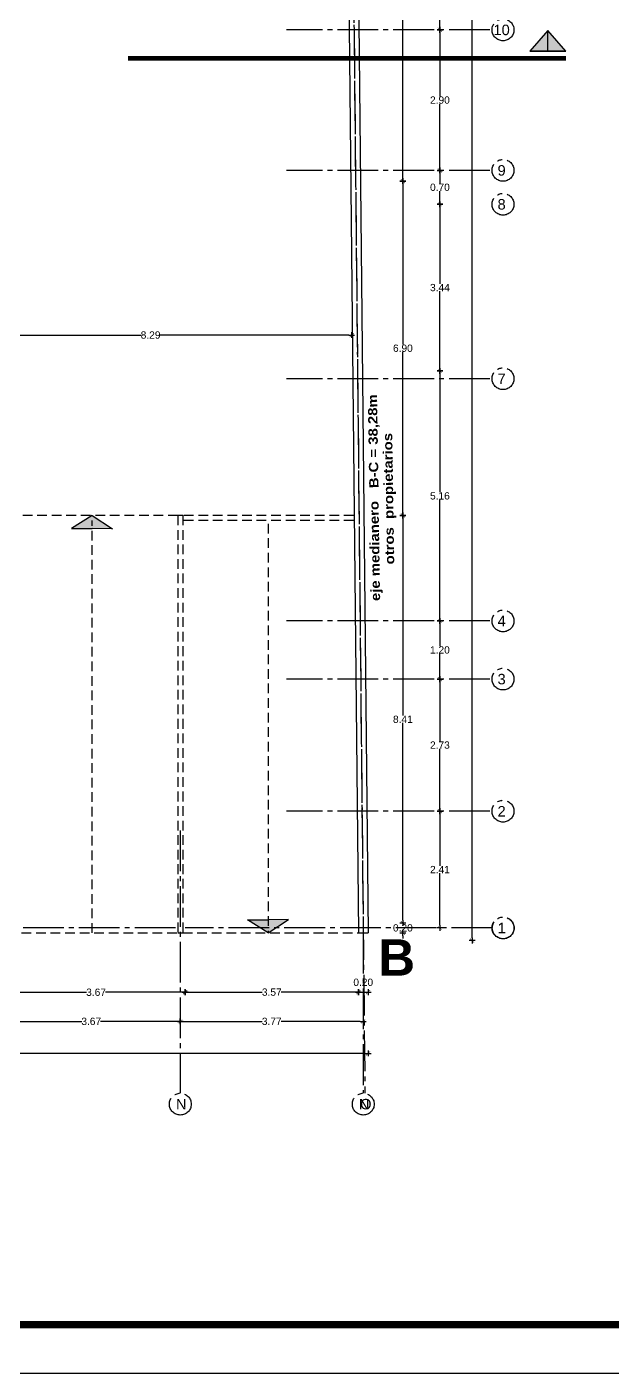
# Model space of a CAD drawing. Header units: millimetres. Extents: x 1217 to 2428, y 234 to 644.
# Drawn here: x 2372.79 to 2384.86, y 392.44 to 420.23 of the extents above; entities that cross this region are included whole.
import ezdxf

# ---------------------------------------------------------------- set-up
doc = ezdxf.new("R2010")
doc.units = ezdxf.units.MM
for name, pattern in [('ACAD_ISO04W100', [30, 24, -3, 0, -3]), ('DASHDOTX2', [0.84, 0.4, -0.2, 0.04, -0.2]), ('HIDDEN', [0.375, 0.25, -0.125])]:
    doc.linetypes.add(name, pattern=pattern)
doc.layers.get('0').update_dxf_attribs({"lineweight": 5})
for name, color, linetype in [('0.1', 251, 'Continuous'), ('COTAS', 252, 'Continuous'), ('COTAS INTERIORES', 3, 'Continuous'), ('Ejes', 8, 'Continuous'), ('Muebles', 8, 'Continuous'), ('MURO', 5, 'Continuous'), ('Textos', 2, 'Continuous')]:
    doc.layers.add(name, color=color, linetype=linetype)
doc.styles.add('DIM000', font='')
doc.styles.add('INTERARQ', font='arial.ttf')
doc.styles.get("Standard").update_dxf_attribs({"font": 'arial.ttf'})
doc.styles.get('DIM000').set_extended_font_data('Arial Black')
doc.dimstyles.new('ESCALA_1-50', dxfattribs={"dimtxt": 0.15, "dimasz": 0.06, "dimexe": 0.18, "dimexo": 0.0625, "dimgap": 0, "dimtad": 0, "dimtih": 1, "dimtoh": 1, "dimzin": 0, "dimdsep": 46, "dimtxsty": 'INTERARQ', "dimblk": 'DIMTICK', "dimcen": 0, "dimse1": 1, "dimse2": 1, "dimclrd": 256, "dimclre": 1, "dimclrt": 2, "dimadec": 0, "dimazin": 0, "dimtfac": 4.5, "dimtofl": 0, "dimtmove": 2, "dimatfit": 3, "dimldrblk": 'DIMTICK', "dimfxl": 1, "dimtolj": 1, "dimtzin": 0, "dimarcsym": 0})

# ---------------------------------------------------------------- blocks, each defined once
blk = doc.blocks.new('DIMTICK')
at = {"color": 1}
for p, q in [((-1, 0), (1, 0)), ((0, 1), (0, -1))]:
    blk.add_line(p, q, dxfattribs=at)
at = {"color": 3, "const_width": 0.141}
blk.add_lwpolyline([(0.71, 0.71), (-0.71, -0.71)], dxfattribs=at)
blk = doc.blocks.new('*D1075')
at = {"layer": 'COTAS INTERIORES', "lineweight": -2, "ltscale": 3, "transparency": 16777216}
for p, q in [((2371.255, 413.866), (2375.146, 413.866)), ((2379.427, 413.866), (2375.536, 413.866))]:
    blk.add_line(p, q, dxfattribs=at)
at = {"layer": 'Defpoints', "color": 0, "ltscale": 3, "transparency": 16777216}
for p in [(2371.195, 413.866, 0), (2379.487, 413.866, 0), (2379.487, 413.866)]:
    blk.add_point(p, dxfattribs=at)
at = {"layer": 'COTAS INTERIORES', "lineweight": -2, "ltscale": 3, "transparency": 16777216, "xscale": 0.06, "yscale": 0.06, "zscale": 0.06, "rotation": 180}
blk.add_blockref('DIMTICK', (2371.195, 413.866), dxfattribs=at)
at = {"layer": 'COTAS INTERIORES', "lineweight": -2, "ltscale": 3, "transparency": 16777216, "xscale": 0.06, "yscale": 0.06, "zscale": 0.06}
blk.add_blockref('DIMTICK', (2379.487, 413.866), dxfattribs=at)
at = {"layer": 'COTAS INTERIORES', "color": 2, "ltscale": 3, "transparency": 16777216, "insert": (2375.341, 413.866), "char_height": 0.15, "attachment_point": 5, "style": 'INTERARQ'}
blk.add_mtext('\\A1;8.29', dxfattribs=at)
blk = doc.blocks.new('*D1122')
at = {"layer": 'COTAS', "lineweight": -2, "ltscale": 3, "transparency": 16777216}
for p, q in [((2372.44, 400.301), (2374.022, 400.301)), ((2375.993, 400.301), (2374.411, 400.301))]:
    blk.add_line(p, q, dxfattribs=at)
at = {"layer": 'Defpoints', "color": 0, "ltscale": 3, "transparency": 16777216}
for p in [(2372.38, 401.689), (2376.053, 401.529, 0), (2376.053, 400.301)]:
    blk.add_point(p, dxfattribs=at)
at = {"layer": 'COTAS', "lineweight": -2, "ltscale": 3, "transparency": 16777216, "xscale": 0.06, "yscale": 0.06, "zscale": 0.06, "rotation": 180}
blk.add_blockref('DIMTICK', (2372.38, 400.301), dxfattribs=at)
at = {"layer": 'COTAS', "lineweight": -2, "ltscale": 3, "transparency": 16777216, "xscale": 0.06, "yscale": 0.06, "zscale": 0.06}
blk.add_blockref('DIMTICK', (2376.053, 400.301), dxfattribs=at)
at = {"layer": 'COTAS', "color": 2, "ltscale": 3, "transparency": 16777216, "insert": (2374.217, 400.301), "char_height": 0.15, "attachment_point": 5, "style": 'INTERARQ'}
blk.add_mtext('\\A1;3.67', dxfattribs=at)
blk = doc.blocks.new('*D1123')
at = {"layer": 'COTAS', "lineweight": -2, "ltscale": 3, "transparency": 16777216}
for p, q in [((2376.113, 400.303), (2377.645, 400.303)), ((2379.566, 400.303), (2378.035, 400.303))]:
    blk.add_line(p, q, dxfattribs=at)
at = {"layer": 'Defpoints', "color": 0, "ltscale": 3, "transparency": 16777216}
for p in [(2376.053, 401.529), (2379.626, 401.529, 0), (2379.626, 400.303)]:
    blk.add_point(p, dxfattribs=at)
at = {"layer": 'COTAS', "lineweight": -2, "ltscale": 3, "transparency": 16777216, "xscale": 0.06, "yscale": 0.06, "zscale": 0.06, "rotation": 180}
blk.add_blockref('DIMTICK', (2376.053, 400.303), dxfattribs=at)
at = {"layer": 'COTAS', "lineweight": -2, "ltscale": 3, "transparency": 16777216, "xscale": 0.06, "yscale": 0.06, "zscale": 0.06}
blk.add_blockref('DIMTICK', (2379.626, 400.303), dxfattribs=at)
at = {"layer": 'COTAS', "color": 2, "ltscale": 3, "transparency": 16777216, "insert": (2377.84, 400.303), "char_height": 0.15, "attachment_point": 5, "style": 'INTERARQ'}
blk.add_mtext('\\A1;3.57', dxfattribs=at)
blk = doc.blocks.new('*D1124')
at = {"layer": 'COTAS', "lineweight": -2, "ltscale": 3, "transparency": 16777216}
blk.add_line((2379.686, 400.303), (2379.766, 400.303), dxfattribs=at)
at = {"layer": 'Defpoints', "color": 0, "ltscale": 3, "transparency": 16777216}
for p in [(2379.626, 401.529, 0), (2379.826, 401.529), (2379.826, 400.303)]:
    blk.add_point(p, dxfattribs=at)
at = {"layer": 'COTAS', "lineweight": -2, "ltscale": 3, "transparency": 16777216, "xscale": 0.06, "yscale": 0.06, "zscale": 0.06, "rotation": 180}
blk.add_blockref('DIMTICK', (2379.626, 400.303), dxfattribs=at)
at = {"layer": 'COTAS', "lineweight": -2, "ltscale": 3, "transparency": 16777216, "xscale": 0.06, "yscale": 0.06, "zscale": 0.06}
blk.add_blockref('DIMTICK', (2379.826, 400.303), dxfattribs=at)
at = {"layer": 'COTAS', "color": 2, "ltscale": 3, "transparency": 16777216, "insert": (2379.726, 400.506), "char_height": 0.15, "attachment_point": 5, "style": 'INTERARQ'}
blk.add_mtext('\\A1;0.20', dxfattribs=at)
blk = doc.blocks.new('*D1266')
at = {"layer": 'COTAS', "lineweight": -2, "ltscale": 3, "transparency": 16777216}
for p, q in [((2372.34, 399.7), (2373.922, 399.7)), ((2375.893, 399.7), (2374.311, 399.7))]:
    blk.add_line(p, q, dxfattribs=at)
at = {"layer": 'Defpoints', "color": 0, "ltscale": 3, "transparency": 16777216}
for p in [(2372.28, 401.789), (2375.953, 401.599, 0), (2375.953, 399.7)]:
    blk.add_point(p, dxfattribs=at)
at = {"layer": 'COTAS', "lineweight": -2, "ltscale": 3, "transparency": 16777216, "xscale": 0.06, "yscale": 0.06, "zscale": 0.06, "rotation": 180}
blk.add_blockref('DIMTICK', (2372.28, 399.7), dxfattribs=at)
at = {"layer": 'COTAS', "lineweight": -2, "ltscale": 3, "transparency": 16777216, "xscale": 0.06, "yscale": 0.06, "zscale": 0.06}
blk.add_blockref('DIMTICK', (2375.953, 399.7), dxfattribs=at)
at = {"layer": 'COTAS', "color": 2, "ltscale": 3, "transparency": 16777216, "insert": (2374.117, 399.7), "char_height": 0.15, "attachment_point": 5, "style": 'INTERARQ'}
blk.add_mtext('\\A1;3.67', dxfattribs=at)
blk = doc.blocks.new('*D1267')
at = {"layer": 'COTAS', "lineweight": -2, "ltscale": 3, "transparency": 16777216}
for p, q in [((2376.013, 399.7), (2377.645, 399.7)), ((2379.665, 399.7), (2378.034, 399.7))]:
    blk.add_line(p, q, dxfattribs=at)
at = {"layer": 'Defpoints', "color": 0, "ltscale": 3, "transparency": 16777216}
for p in [(2375.953, 401.599, 0), (2379.725, 401.629), (2379.725, 399.7)]:
    blk.add_point(p, dxfattribs=at)
at = {"layer": 'COTAS', "lineweight": -2, "ltscale": 3, "transparency": 16777216, "xscale": 0.06, "yscale": 0.06, "zscale": 0.06, "rotation": 180}
blk.add_blockref('DIMTICK', (2375.953, 399.7), dxfattribs=at)
at = {"layer": 'COTAS', "lineweight": -2, "ltscale": 3, "transparency": 16777216, "xscale": 0.06, "yscale": 0.06, "zscale": 0.06}
blk.add_blockref('DIMTICK', (2379.725, 399.7), dxfattribs=at)
at = {"layer": 'COTAS', "color": 2, "ltscale": 3, "transparency": 16777216, "insert": (2377.839, 399.7), "char_height": 0.15, "attachment_point": 5, "style": 'INTERARQ'}
blk.add_mtext('\\A1;3.77', dxfattribs=at)
blk = doc.blocks.new('*D1129')
at = {"layer": 'COTAS', "lineweight": -2, "ltscale": 3, "transparency": 16777216}
for p, q in [((2348.106, 399.04), (2363.683, 399.04)), ((2379.766, 399.04), (2364.189, 399.04))]:
    blk.add_line(p, q, dxfattribs=at)
at = {"layer": 'Defpoints', "color": 0, "ltscale": 3, "transparency": 16777216}
for p in [(2348.046, 401.529, 0), (2379.826, 401.529, 0), (2379.826, 399.04)]:
    blk.add_point(p, dxfattribs=at)
at = {"layer": 'COTAS', "lineweight": -2, "ltscale": 3, "transparency": 16777216, "xscale": 0.06, "yscale": 0.06, "zscale": 0.06, "rotation": 180}
blk.add_blockref('DIMTICK', (2348.046, 399.04), dxfattribs=at)
at = {"layer": 'COTAS', "lineweight": -2, "ltscale": 3, "transparency": 16777216, "xscale": 0.06, "yscale": 0.06, "zscale": 0.06}
blk.add_blockref('DIMTICK', (2379.826, 399.04), dxfattribs=at)
at = {"layer": 'COTAS', "color": 2, "ltscale": 3, "transparency": 16777216, "insert": (2363.936, 399.04), "char_height": 0.15, "attachment_point": 5, "style": 'INTERARQ'}
blk.add_mtext('\\A1;31.78', dxfattribs=at)
blk = doc.blocks.new('*D1139')
at = {"layer": 'COTAS', "lineweight": -2, "ltscale": 3, "transparency": 16777216}
for p, q in [((2380.543, 401.789), (2380.543, 401.849)), ((2380.543, 401.469), (2380.543, 401.409))]:
    blk.add_line(p, q, dxfattribs=at)
at = {"layer": 'Defpoints', "color": 0, "ltscale": 3, "transparency": 16777216}
for p in [(2375.6, 401.729, 0), (2375.8, 401.529, 0), (2380.543, 401.729)]:
    blk.add_point(p, dxfattribs=at)
at = {"layer": 'COTAS', "lineweight": -2, "ltscale": 3, "transparency": 16777216, "xscale": 0.06, "yscale": 0.06, "zscale": 0.06}
for p, rotation in [((2380.543, 401.729), 270), ((2380.543, 401.529), 90)]:
    blk.add_blockref('DIMTICK', p, dxfattribs=dict(at, rotation=rotation))
at = {"layer": 'COTAS', "color": 2, "ltscale": 3, "transparency": 16777216, "insert": (2380.543, 401.629), "char_height": 0.15, "attachment_point": 5, "style": 'INTERARQ'}
blk.add_mtext('\\A1;0.20', dxfattribs=at)
blk = doc.blocks.new('*D1140')
at = {"layer": 'COTAS', "lineweight": -2, "ltscale": 3, "transparency": 16777216}
for p, q in [((2380.543, 410.082), (2380.543, 406.012)), ((2380.543, 401.789), (2380.543, 405.859))]:
    blk.add_line(p, q, dxfattribs=at)
at = {"layer": 'Defpoints', "color": 0, "ltscale": 3, "transparency": 16777216}
for p in [(2379.286, 410.142), (2380.543, 410.142), (2375.6, 401.729, 0)]:
    blk.add_point(p, dxfattribs=at)
at = {"layer": 'COTAS', "lineweight": -2, "ltscale": 3, "transparency": 16777216, "xscale": 0.06, "yscale": 0.06, "zscale": 0.06}
for p, rotation in [((2380.543, 410.142), 90), ((2380.543, 401.729), 270)]:
    blk.add_blockref('DIMTICK', p, dxfattribs=dict(at, rotation=rotation))
at = {"layer": 'COTAS', "color": 2, "ltscale": 3, "transparency": 16777216, "insert": (2380.543, 405.935), "char_height": 0.15, "attachment_point": 5, "style": 'INTERARQ'}
blk.add_mtext('\\A1;8.41', dxfattribs=at)
blk = doc.blocks.new('*D1141')
at = {"layer": 'COTAS', "lineweight": -2, "ltscale": 3, "transparency": 16777216}
for p, q in [((2380.543, 416.986), (2380.543, 413.67)), ((2380.543, 410.202), (2380.543, 413.517))]:
    blk.add_line(p, q, dxfattribs=at)
at = {"layer": 'Defpoints', "color": 0, "ltscale": 3, "transparency": 16777216}
for p in [(2379.163, 417.046, 0), (2380.543, 417.046), (2379.286, 410.142)]:
    blk.add_point(p, dxfattribs=at)
at = {"layer": 'COTAS', "lineweight": -2, "ltscale": 3, "transparency": 16777216, "xscale": 0.06, "yscale": 0.06, "zscale": 0.06}
for p, rotation in [((2380.543, 417.046), 90), ((2380.543, 410.142), 270)]:
    blk.add_blockref('DIMTICK', p, dxfattribs=dict(at, rotation=rotation))
at = {"layer": 'COTAS', "color": 2, "ltscale": 3, "transparency": 16777216, "insert": (2380.543, 413.594), "char_height": 0.15, "attachment_point": 5, "style": 'INTERARQ'}
blk.add_mtext('\\A1;6.90', dxfattribs=at)
blk = doc.blocks.new('*D1142')
at = {"layer": 'COTAS', "lineweight": -2, "ltscale": 3, "transparency": 16777216}
for p, q in [((2380.543, 436.986), (2380.543, 427.123)), ((2380.543, 417.106), (2380.543, 426.969))]:
    blk.add_line(p, q, dxfattribs=at)
at = {"layer": 'Defpoints', "color": 0, "ltscale": 3, "transparency": 16777216}
for p in [(2378.739, 437.046, 0), (2380.543, 437.046), (2379.163, 417.046, 0)]:
    blk.add_point(p, dxfattribs=at)
at = {"layer": 'COTAS', "lineweight": -2, "ltscale": 3, "transparency": 16777216, "xscale": 0.06, "yscale": 0.06, "zscale": 0.06}
for p, rotation in [((2380.543, 437.046), 90), ((2380.543, 417.046), 270)]:
    blk.add_blockref('DIMTICK', p, dxfattribs=dict(at, rotation=rotation))
at = {"layer": 'COTAS', "color": 2, "ltscale": 3, "transparency": 16777216, "insert": (2380.543, 427.046), "char_height": 0.15, "attachment_point": 5, "style": 'INTERARQ'}
blk.add_mtext('\\A1;20.00', dxfattribs=at)
blk = doc.blocks.new('*D1145')
at = {"layer": 'COTAS', "lineweight": -2, "ltscale": 3, "transparency": 16777216}
for p, q in [((2381.307, 403.979), (2381.307, 402.909)), ((2381.307, 401.689), (2381.307, 402.758))]:
    blk.add_line(p, q, dxfattribs=at)
at = {"layer": 'Defpoints', "color": 0, "ltscale": 3, "transparency": 16777216}
for p in [(2379.799, 404.039, 0), (2381.307, 404.039), (2380.479, 401.629, 0)]:
    blk.add_point(p, dxfattribs=at)
at = {"layer": 'COTAS', "lineweight": -2, "ltscale": 3, "transparency": 16777216, "xscale": 0.06, "yscale": 0.06, "zscale": 0.06}
for p, rotation in [((2381.307, 404.039), 90), ((2381.307, 401.629), 270)]:
    blk.add_blockref('DIMTICK', p, dxfattribs=dict(at, rotation=rotation))
at = {"layer": 'COTAS', "color": 2, "ltscale": 3, "transparency": 16777216, "insert": (2381.307, 402.834), "char_height": 0.15, "attachment_point": 5, "style": 'INTERARQ'}
blk.add_mtext('\\A1;2.41', dxfattribs=at)
blk = doc.blocks.new('*D1146')
at = {"layer": 'COTAS', "lineweight": -2, "ltscale": 3, "transparency": 16777216}
for p, q in [((2381.307, 406.705), (2381.307, 405.479)), ((2381.307, 404.099), (2381.307, 405.325))]:
    blk.add_line(p, q, dxfattribs=at)
at = {"layer": 'Defpoints', "color": 0, "ltscale": 3, "transparency": 16777216}
for p in [(2379.773, 406.765, 0), (2381.307, 406.765), (2379.799, 404.039, 0)]:
    blk.add_point(p, dxfattribs=at)
at = {"layer": 'COTAS', "lineweight": -2, "ltscale": 3, "transparency": 16777216, "xscale": 0.06, "yscale": 0.06, "zscale": 0.06}
for p, rotation in [((2381.307, 406.765), 90), ((2381.307, 404.039), 270)]:
    blk.add_blockref('DIMTICK', p, dxfattribs=dict(at, rotation=rotation))
at = {"layer": 'COTAS', "color": 2, "ltscale": 3, "transparency": 16777216, "insert": (2381.307, 405.402), "char_height": 0.15, "attachment_point": 5, "style": 'INTERARQ'}
blk.add_mtext('\\A1;2.73', dxfattribs=at)
blk = doc.blocks.new('*D1147')
at = {"layer": 'COTAS', "lineweight": -2, "ltscale": 3, "transparency": 16777216}
for p, q in [((2381.307, 407.906), (2381.307, 407.442)), ((2381.307, 406.825), (2381.307, 407.289))]:
    blk.add_line(p, q, dxfattribs=at)
at = {"layer": 'Defpoints', "color": 0, "ltscale": 3, "transparency": 16777216}
for p in [(2379.761, 407.966, 0), (2381.307, 407.966), (2379.773, 406.765, 0)]:
    blk.add_point(p, dxfattribs=at)
at = {"layer": 'COTAS', "lineweight": -2, "ltscale": 3, "transparency": 16777216, "xscale": 0.06, "yscale": 0.06, "zscale": 0.06}
for p, rotation in [((2381.307, 407.966), 90), ((2381.307, 406.765), 270)]:
    blk.add_blockref('DIMTICK', p, dxfattribs=dict(at, rotation=rotation))
at = {"layer": 'COTAS', "color": 2, "ltscale": 3, "transparency": 16777216, "insert": (2381.307, 407.366), "char_height": 0.15, "attachment_point": 5, "style": 'INTERARQ'}
blk.add_mtext('\\A1;1.20', dxfattribs=at)
blk = doc.blocks.new('*D1148')
at = {"layer": 'COTAS', "lineweight": -2, "ltscale": 3, "transparency": 16777216}
for p, q in [((2381.307, 413.066), (2381.307, 410.622)), ((2381.307, 408.026), (2381.307, 410.469))]:
    blk.add_line(p, q, dxfattribs=at)
at = {"layer": 'Defpoints', "color": 0, "ltscale": 3, "transparency": 16777216}
for p in [(2379.708, 413.126), (2381.307, 413.126), (2379.761, 407.966, 0)]:
    blk.add_point(p, dxfattribs=at)
at = {"layer": 'COTAS', "lineweight": -2, "ltscale": 3, "transparency": 16777216, "xscale": 0.06, "yscale": 0.06, "zscale": 0.06}
for p, rotation in [((2381.307, 413.126), 90), ((2381.307, 407.966), 270)]:
    blk.add_blockref('DIMTICK', p, dxfattribs=dict(at, rotation=rotation))
at = {"layer": 'COTAS', "color": 2, "ltscale": 3, "transparency": 16777216, "insert": (2381.307, 410.546), "char_height": 0.15, "attachment_point": 5, "style": 'INTERARQ'}
blk.add_mtext('\\A1;5.16', dxfattribs=at)
blk = doc.blocks.new('*D1149')
at = {"layer": 'COTAS', "lineweight": -2, "ltscale": 3, "transparency": 16777216}
for p, q in [((2381.307, 416.506), (2381.307, 414.922)), ((2381.307, 413.186), (2381.307, 414.769))]:
    blk.add_line(p, q, dxfattribs=at)
at = {"layer": 'Defpoints', "color": 0, "ltscale": 3, "transparency": 16777216}
for p in [(2379.671, 416.566, 0), (2381.307, 416.566), (2379.708, 413.126)]:
    blk.add_point(p, dxfattribs=at)
at = {"layer": 'COTAS', "lineweight": -2, "ltscale": 3, "transparency": 16777216, "xscale": 0.06, "yscale": 0.06, "zscale": 0.06}
for p, rotation in [((2381.307, 416.566), 90), ((2381.307, 413.126), 270)]:
    blk.add_blockref('DIMTICK', p, dxfattribs=dict(at, rotation=rotation))
at = {"layer": 'COTAS', "color": 2, "ltscale": 3, "transparency": 16777216, "insert": (2381.307, 414.846), "char_height": 0.15, "attachment_point": 5, "style": 'INTERARQ'}
blk.add_mtext('\\A1;3.44', dxfattribs=at)
blk = doc.blocks.new('*D1150')
at = {"layer": 'COTAS', "lineweight": -2, "ltscale": 3, "transparency": 16777216}
for p, q in [((2381.307, 417.206), (2381.307, 416.992)), ((2381.307, 416.626), (2381.307, 416.839))]:
    blk.add_line(p, q, dxfattribs=at)
at = {"layer": 'Defpoints', "color": 0, "ltscale": 3, "transparency": 16777216}
for p in [(2379.664, 417.266, 0), (2381.307, 417.266), (2379.671, 416.566, 0)]:
    blk.add_point(p, dxfattribs=at)
at = {"layer": 'COTAS', "lineweight": -2, "ltscale": 3, "transparency": 16777216, "xscale": 0.06, "yscale": 0.06, "zscale": 0.06}
for p, rotation in [((2381.307, 417.266), 90), ((2381.307, 416.566), 270)]:
    blk.add_blockref('DIMTICK', p, dxfattribs=dict(at, rotation=rotation))
at = {"layer": 'COTAS', "color": 2, "ltscale": 3, "transparency": 16777216, "insert": (2381.307, 416.916), "char_height": 0.15, "attachment_point": 5, "style": 'INTERARQ'}
blk.add_mtext('\\A1;0.70', dxfattribs=at)
blk = doc.blocks.new('*D1151')
at = {"layer": 'COTAS', "lineweight": -2, "ltscale": 3, "transparency": 16777216}
for p, q in [((2381.307, 420.106), (2381.307, 418.792)), ((2381.307, 417.326), (2381.307, 418.639))]:
    blk.add_line(p, q, dxfattribs=at)
at = {"layer": 'Defpoints', "color": 0, "ltscale": 3, "transparency": 16777216}
for p in [(2379.635, 420.166, 0), (2381.307, 420.166), (2379.664, 417.266, 0)]:
    blk.add_point(p, dxfattribs=at)
at = {"layer": 'COTAS', "lineweight": -2, "ltscale": 3, "transparency": 16777216, "xscale": 0.06, "yscale": 0.06, "zscale": 0.06}
for p, rotation in [((2381.307, 420.166), 90), ((2381.307, 417.266), 270)]:
    blk.add_blockref('DIMTICK', p, dxfattribs=dict(at, rotation=rotation))
at = {"layer": 'COTAS', "color": 2, "ltscale": 3, "transparency": 16777216, "insert": (2381.307, 418.716), "char_height": 0.15, "attachment_point": 5, "style": 'INTERARQ'}
blk.add_mtext('\\A1;2.90', dxfattribs=at)
blk = doc.blocks.new('*D1152')
at = {"layer": 'COTAS', "lineweight": -2, "ltscale": 3, "transparency": 16777216}
for p, q in [((2381.307, 422.103), (2381.307, 421.241)), ((2381.307, 420.226), (2381.307, 421.088))]:
    blk.add_line(p, q, dxfattribs=at)
at = {"layer": 'Defpoints', "color": 0, "ltscale": 3, "transparency": 16777216}
for p in [(2379.616, 422.163, 0), (2381.307, 422.163), (2379.635, 420.166, 0)]:
    blk.add_point(p, dxfattribs=at)
at = {"layer": 'COTAS', "lineweight": -2, "ltscale": 3, "transparency": 16777216, "xscale": 0.06, "yscale": 0.06, "zscale": 0.06}
for p, rotation in [((2381.307, 422.163), 90), ((2381.307, 420.166), 270)]:
    blk.add_blockref('DIMTICK', p, dxfattribs=dict(at, rotation=rotation))
at = {"layer": 'COTAS', "color": 2, "ltscale": 3, "transparency": 16777216, "insert": (2381.307, 421.164), "char_height": 0.15, "attachment_point": 5, "style": 'INTERARQ'}
blk.add_mtext('\\A1;2.00', dxfattribs=at)
blk = doc.blocks.new('*D1159')
at = {"layer": 'COTAS', "lineweight": -2, "ltscale": 3, "transparency": 16777216}
for p, q in [((2381.972, 439.591), (2381.972, 420.586)), ((2381.972, 401.427), (2381.972, 420.432))]:
    blk.add_line(p, q, dxfattribs=at)
at = {"layer": 'Defpoints', "color": 0, "ltscale": 3, "transparency": 16777216}
for p in [(2379.436, 439.651, 0), (2379.826, 401.367, 0), (2381.972, 401.367)]:
    blk.add_point(p, dxfattribs=at)
at = {"layer": 'COTAS', "lineweight": -2, "ltscale": 3, "transparency": 16777216, "xscale": 0.06, "yscale": 0.06, "zscale": 0.06}
for p, rotation in [((2381.972, 439.651), 90), ((2381.972, 401.367), 270)]:
    blk.add_blockref('DIMTICK', p, dxfattribs=dict(at, rotation=rotation))
at = {"layer": 'COTAS', "color": 2, "ltscale": 3, "transparency": 16777216, "insert": (2381.972, 420.509), "char_height": 0.15, "attachment_point": 5, "style": 'INTERARQ'}
blk.add_mtext('\\A1;38.28', dxfattribs=at)

msp = doc.modelspace()

# ---------------------------------------------------------------- hatches: boundary and pattern name
at = {"layer": '0.1', "ltscale": 3}
h = msp.add_hatch(color=256, dxfattribs=at)
h.dxf.hatch_style = 1
h.paths.add_polyline_path([(2383.53479, 420.15506), (2383.16344, 419.72463), (2383.53479, 419.72463)])
h.paths.add_polyline_path([(2383.53479, 420.15506), (2383.53479, 419.72463), (2383.90614, 419.72463)])
at = {"layer": 'Muebles', "linetype": 'ByBlock'}
h = msp.add_hatch(color=256, dxfattribs=at)
h.paths.add_polyline_path([(2378.18552, 401.80126), (2377.76342, 401.79832), (2377.7653, 401.52869)])
h.paths.add_polyline_path([(2377.7653, 401.52869), (2377.76342, 401.79832), (2377.34133, 401.79538)])
at = {"layer": 'MURO', "ltscale": 3}
h = msp.add_hatch(color=8, dxfattribs=at)
h.paths.add_polyline_path([(2374.55565, 409.86917), (2374.13355, 409.87211), (2374.13543, 410.14174)])
h.paths.add_polyline_path([(2374.13543, 410.14174), (2374.13355, 409.87211), (2373.71146, 409.87505)])

# ---------------------------------------------------------------- linework, layer by layer
at = {"layer": '0.1', "ltscale": 3, "elevation": 0}
msp.add_lwpolyline([(2338.46076, 392.44057), (2428.46076, 392.44057), (2428.46076, 444.44057), (2338.46076, 444.44057)], close=True, dxfattribs=at)
at = {"layer": '0.1', "ltscale": 3, "const_width": 0.15, "elevation": 0}
msp.add_lwpolyline([(2339.46076, 393.44057), (2427.46076, 393.44057), (2427.46076, 443.44057), (2339.46076, 443.44057)], close=True, dxfattribs=at)
at = {"layer": '0.1', "ltscale": 3, "elevation": 0}
msp.add_lwpolyline([(2383.90614, 419.72463), (2383.16344, 419.72463), (2383.53479, 419.72463), (2383.53479, 420.15506), (2383.16344, 419.72463), (2383.90614, 419.72463), (2383.53479, 420.15506)], dxfattribs=at)
at = {"layer": '0.1', "color": 1, "linetype": 'DASHDOTX2', "ltscale": 1.5, "const_width": 0.1, "elevation": 0}
msp.add_lwpolyline([(2374.87223, 419.57854), (2383.90614, 419.57854), (2383.90614, 419.57854)], dxfattribs=at)
at = {"layer": '0.1', "linetype": 'HIDDEN', "ltscale": 0.8, "elevation": 0}
for points in [[(2375.90341, 410.14174), (2372.36746, 410.14174)], [(2375.90341, 410.14174), (2375.90341, 401.52869)], [(2376.00341, 410.14174), (2375.90341, 410.14174)], [(2376.00341, 410.14174), (2376.00341, 401.52869)], [(2379.5272, 410.14174), (2376.00341, 410.14174)], [(2374.13543, 401.52869), (2374.13543, 410.04174)], [(2379.5272, 410.04174), (2376.00341, 410.04174)], [(2377.7653, 409.97174), (2377.7653, 401.52869)], [(2372.37962, 401.52869), (2375.90341, 401.52869)], [(2376.00341, 401.52869), (2379.62616, 401.52665)]]:
    msp.add_lwpolyline(points, dxfattribs=at)
at = {"layer": 'Ejes', "linetype": 'ACAD_ISO04W100', "ltscale": 0.035, "elevation": 0}
for points in [[(2379.31303, 442.05671), (2379.7599, 398.2167)], [(2379.33796, 439.61087), (2379.72616, 401.52665)], [(2382.33495, 420.16568), (2378.14211, 420.16568)], [(2382.33495, 417.26569), (2378.14211, 417.26569)], [(2382.33495, 412.96574), (2378.14211, 412.96574)], [(2382.33495, 407.96574), (2378.14211, 407.96574)], [(2382.33495, 406.76531), (2378.14211, 406.76531)], [(2382.33495, 406.7653), (2378.14211, 406.7653)], [(2382.33495, 404.0386), (2378.14211, 404.0386)], [(2375.95341, 403.64203), (2375.95341, 398.2167)], [(2375.85341, 401.62868), (2344.97302, 401.62868)], [(2382.38749, 401.62868), (2376.05341, 401.62868)], [(2379.72616, 401.52665), (2379.72616, 398.2167)]]:
    msp.add_lwpolyline(points, dxfattribs=at)
at = {"layer": 'Ejes', "linetype": 'ACAD_ISO04W100', "ltscale": 0.035}
for centre in [(2382.60715, 420.16568, 0), (2382.60714, 420.16567, 0), (2382.60715, 417.26569, 0), (2382.60714, 417.26569, 0), (2382.60715, 416.56572, 0), (2382.60714, 416.56571, 0), (2382.60715, 412.96574, 0), (2382.60714, 412.96574, 0), (2382.60715, 407.96574, 0), (2382.60714, 407.96573, 0), (2382.60715, 406.7653, 0), (2382.60714, 406.7653, 0), (2382.60715, 404.0386, 0), (2382.60714, 404.03859, 0), (2382.60715, 401.62868, 0), (2382.60714, 401.62867, 0), (2382.61244, 401.62868, 0), (2382.61244, 401.62867, 0), (2375.95341, 397.99172, 0), (2379.72616, 397.99172, 0)]:
    msp.add_circle(centre, 0.22498, dxfattribs=at)
at = {"layer": 'Muebles', "linetype": 'ByBlock', "elevation": 0}
for points in [[(2377.7653, 401.52869), (2377.34133, 401.79538), (2377.76342, 401.79832)], [(2377.7653, 401.52869), (2378.18552, 401.80126), (2377.76342, 401.79832)]]:
    msp.add_lwpolyline(points, dxfattribs=at)
at = {"layer": 'MURO', "color": 5, "elevation": 0}
for points in [[(2348.01736, 404.09864), (2347.73943, 428.81979), (2347.73715, 429.02204), (2347.61806, 439.61869), (2358.72793, 439.67826), (2379.43592, 439.81113), (2379.82617, 401.52665)], [(2348.01736, 404.09053), (2347.73943, 428.81979), (2347.73715, 429.02204), (2347.61806, 439.61869), (2358.72793, 439.67826), (2379.43592, 439.81113), (2379.82617, 401.52665)], [(2348.21728, 404.09864), (2347.93941, 428.82204), (2347.93714, 429.02429), (2347.82031, 439.41977), (2358.72911, 439.47827), (2358.72911, 439.47827), (2379.23796, 439.60985), (2379.62616, 401.52665)], [(2379.62616, 401.52665), (2379.82617, 401.52665)]]:
    msp.add_lwpolyline(points, dxfattribs=at)
at = {"layer": 'MURO', "color": 8, "ltscale": 3, "elevation": 0}
for points in [[(2374.13543, 410.14174), (2373.71146, 409.87505), (2374.13355, 409.87211)], [(2374.13543, 410.14174), (2374.55565, 409.86917), (2374.13355, 409.87211)], [(2375.90341, 401.52869), (2376.00341, 401.52869)]]:
    msp.add_lwpolyline(points, dxfattribs=at)

# ---------------------------------------------------------------- texts
at = {"layer": 'Ejes', "char_height": 0.216, "width": 0.344369, "attachment_point": 5}
for s, insert in [('10', (2382.57914, 420.16393, 0)), ('9', (2382.57914, 417.26395, 0)), ('8', (2382.57914, 416.56397, 0)), ('7', (2382.57914, 412.964, 0)), ('4', (2382.57914, 407.96399, 0)), ('3', (2382.57914, 406.76356, 0)), ('2', (2382.57914, 404.03685, 0)), ('1', (2382.57914, 401.62694, 0)), ('1', (2382.57914, 401.62693, 0)), ('1', (2382.58444, 401.62694, 0)), ('1', (2382.58444, 401.62693, 0)), ('N', (2375.97352, 397.98998, 0)), ('N', (2379.74627, 397.98998, 0)), ('O', (2379.78001, 397.98999, 0))]:
    msp.add_mtext(s, dxfattribs=dict(at, insert=insert))
at = {"layer": 'Textos', "color": 7, "style": 'DIM000'}
for s, p in [('B-C = 38,28m', (2380.04132, 410.70794)), ('B-C = 38,28m', (2380.04132, 410.70794)), ('B-C = 38,28m', (2380.04132, 410.70794)), ('B-C = 38,28m', (2380.04132, 410.70794)), ('B-C = 38,28m', (2380.04132, 410.70794)), ('otros  propietarios', (2380.3658, 409.1342)), ('eje medianero', (2380.07436, 408.37808)), ('eje medianero', (2380.07436, 408.37808)), ('eje medianero', (2380.07436, 408.37808)), ('eje medianero', (2380.07436, 408.37808))]:
    msp.add_text(s, height=0.192, rotation=90.907139, dxfattribs=at).set_placement(p)
at = {"layer": 'Textos', "color": 0, "insert": (2380.41695, 401.01871, 0), "char_height": 0.75, "width": 2.965897, "attachment_point": 5}
msp.add_mtext('{\\fArial|b1|i0|c0|p34;B}', dxfattribs=at)

# ---------------------------------------------------------------- dimensions: what is measured, and where the dimension line sits
at = {"layer": 'COTAS', "ltscale": 3}
for base, p1, p2, picture, middle in [((2381.97234, 401.36665), (2379.43592, 439.65113, 0), (2379.82617, 401.36665, 0), '*D1159', (2381.97234, 420.50889)), ((2380.54252, 437.04595), (2379.16324, 417.04595, 0), (2378.7387, 437.04595, 0), '*D1142', (2380.54252, 427.04595)), ((2381.30731, 422.16329), (2379.63454, 420.16554, 0), (2379.61581, 422.16329, 0), '*D1152', (2381.30731, 421.16441)), ((2381.30731, 420.16554), (2379.6641, 417.26569, 0), (2379.63454, 420.16554, 0), '*D1151', (2381.30731, 418.71562)), ((2380.54252, 417.04595), (2379.28622, 410.14174), (2379.16324, 417.04595, 0), '*D1141', (2380.54252, 413.59384)), ((2381.30731, 417.26569), (2379.67124, 416.56561, 0), (2379.6641, 417.26569, 0), '*D1150', (2381.30731, 416.91565)), ((2381.30731, 416.56561), (2379.70794, 413.12574), (2379.67124, 416.56561, 0), '*D1149', (2381.30731, 414.84567)), ((2381.30731, 413.12574), (2379.76053, 407.96574, 0), (2379.70794, 413.12574), '*D1148', (2381.30731, 410.54574)), ((2380.54252, 410.14174), (2375.60027, 401.72869, 0), (2379.28622, 410.14174), '*D1140', (2380.54252, 405.93521)), ((2381.30731, 407.96574), (2379.77277, 406.76531, 0), (2379.76053, 407.96574, 0), '*D1147', (2381.30731, 407.36552)), ((2381.30731, 406.76531), (2379.79893, 404.0386, 0), (2379.77277, 406.76531, 0), '*D1146', (2381.30731, 405.40195)), ((2381.30731, 404.0386), (2380.47912, 401.62868, 0), (2379.79893, 404.0386, 0), '*D1145', (2381.30731, 402.83364)), ((2380.54252, 401.72869), (2375.80027, 401.52869, 0), (2375.60027, 401.72869, 0), '*D1139', (2380.54252, 401.62869))]:
    dim = msp.add_linear_dim(base=base, p1=p1, p2=p2, angle=90, dimstyle='ESCALA_1-50', dxfattribs=at)
    dim.commit()
    dim.dimension.update_dxf_attribs({"geometry": picture, "text_midpoint": middle})
for base, p1, p2, picture, middle in [((2375.95341, 399.70013), (2372.27962, 401.78868), (2375.95341, 401.59911, 0), '*D1266', (2374.11651, 399.70013)), ((2379.82615, 399.03954), (2348.04615, 401.52869, 0), (2379.82615, 401.52869, 0), '*D1129', (2363.93615, 399.03954)), ((2376.05341, 400.30064), (2372.37962, 401.68869), (2376.05341, 401.52869, 0), '*D1122', (2374.21651, 400.30064)), ((2379.72512, 399.70013), (2375.95341, 401.59911, 0), (2379.72512, 401.62868), '*D1267', (2377.83927, 399.70013)), ((2379.62614, 400.30267, 0), (2376.05341, 401.52869, 0), (2379.62614, 401.52869, 0), '*D1123', (2377.83977, 400.30267, 0))]:
    dim = msp.add_linear_dim(base=base, p1=p1, p2=p2, dimstyle='ESCALA_1-50', dxfattribs=at)
    dim.commit()
    dim.dimension.update_dxf_attribs({"geometry": picture, "text_midpoint": middle})
dim = msp.add_linear_dim(base=(2379.82615, 400.30267), p1=(2379.62614, 401.52869, 0), p2=(2379.82615, 401.52869), dimstyle='ESCALA_1-50', dxfattribs=at)
dim.commit()
dim.dimension.update_dxf_attribs({"geometry": '*D1124', "text_midpoint": (2379.72614, 400.50606), "dimtype": 160})
at = {"layer": 'COTAS INTERIORES', "ltscale": 3}
dim = msp.add_linear_dim(base=(2379.48737, 413.86571, 0), p1=(2371.19462, 413.86571, 0), p2=(2379.48737, 413.86571, 0), dimstyle='ESCALA_1-50', dxfattribs=at)
dim.commit()
dim.dimension.update_dxf_attribs({"geometry": '*D1075', "text_midpoint": (2375.34099, 413.86571, 0)})

doc.saveas('drawing.dxf')
